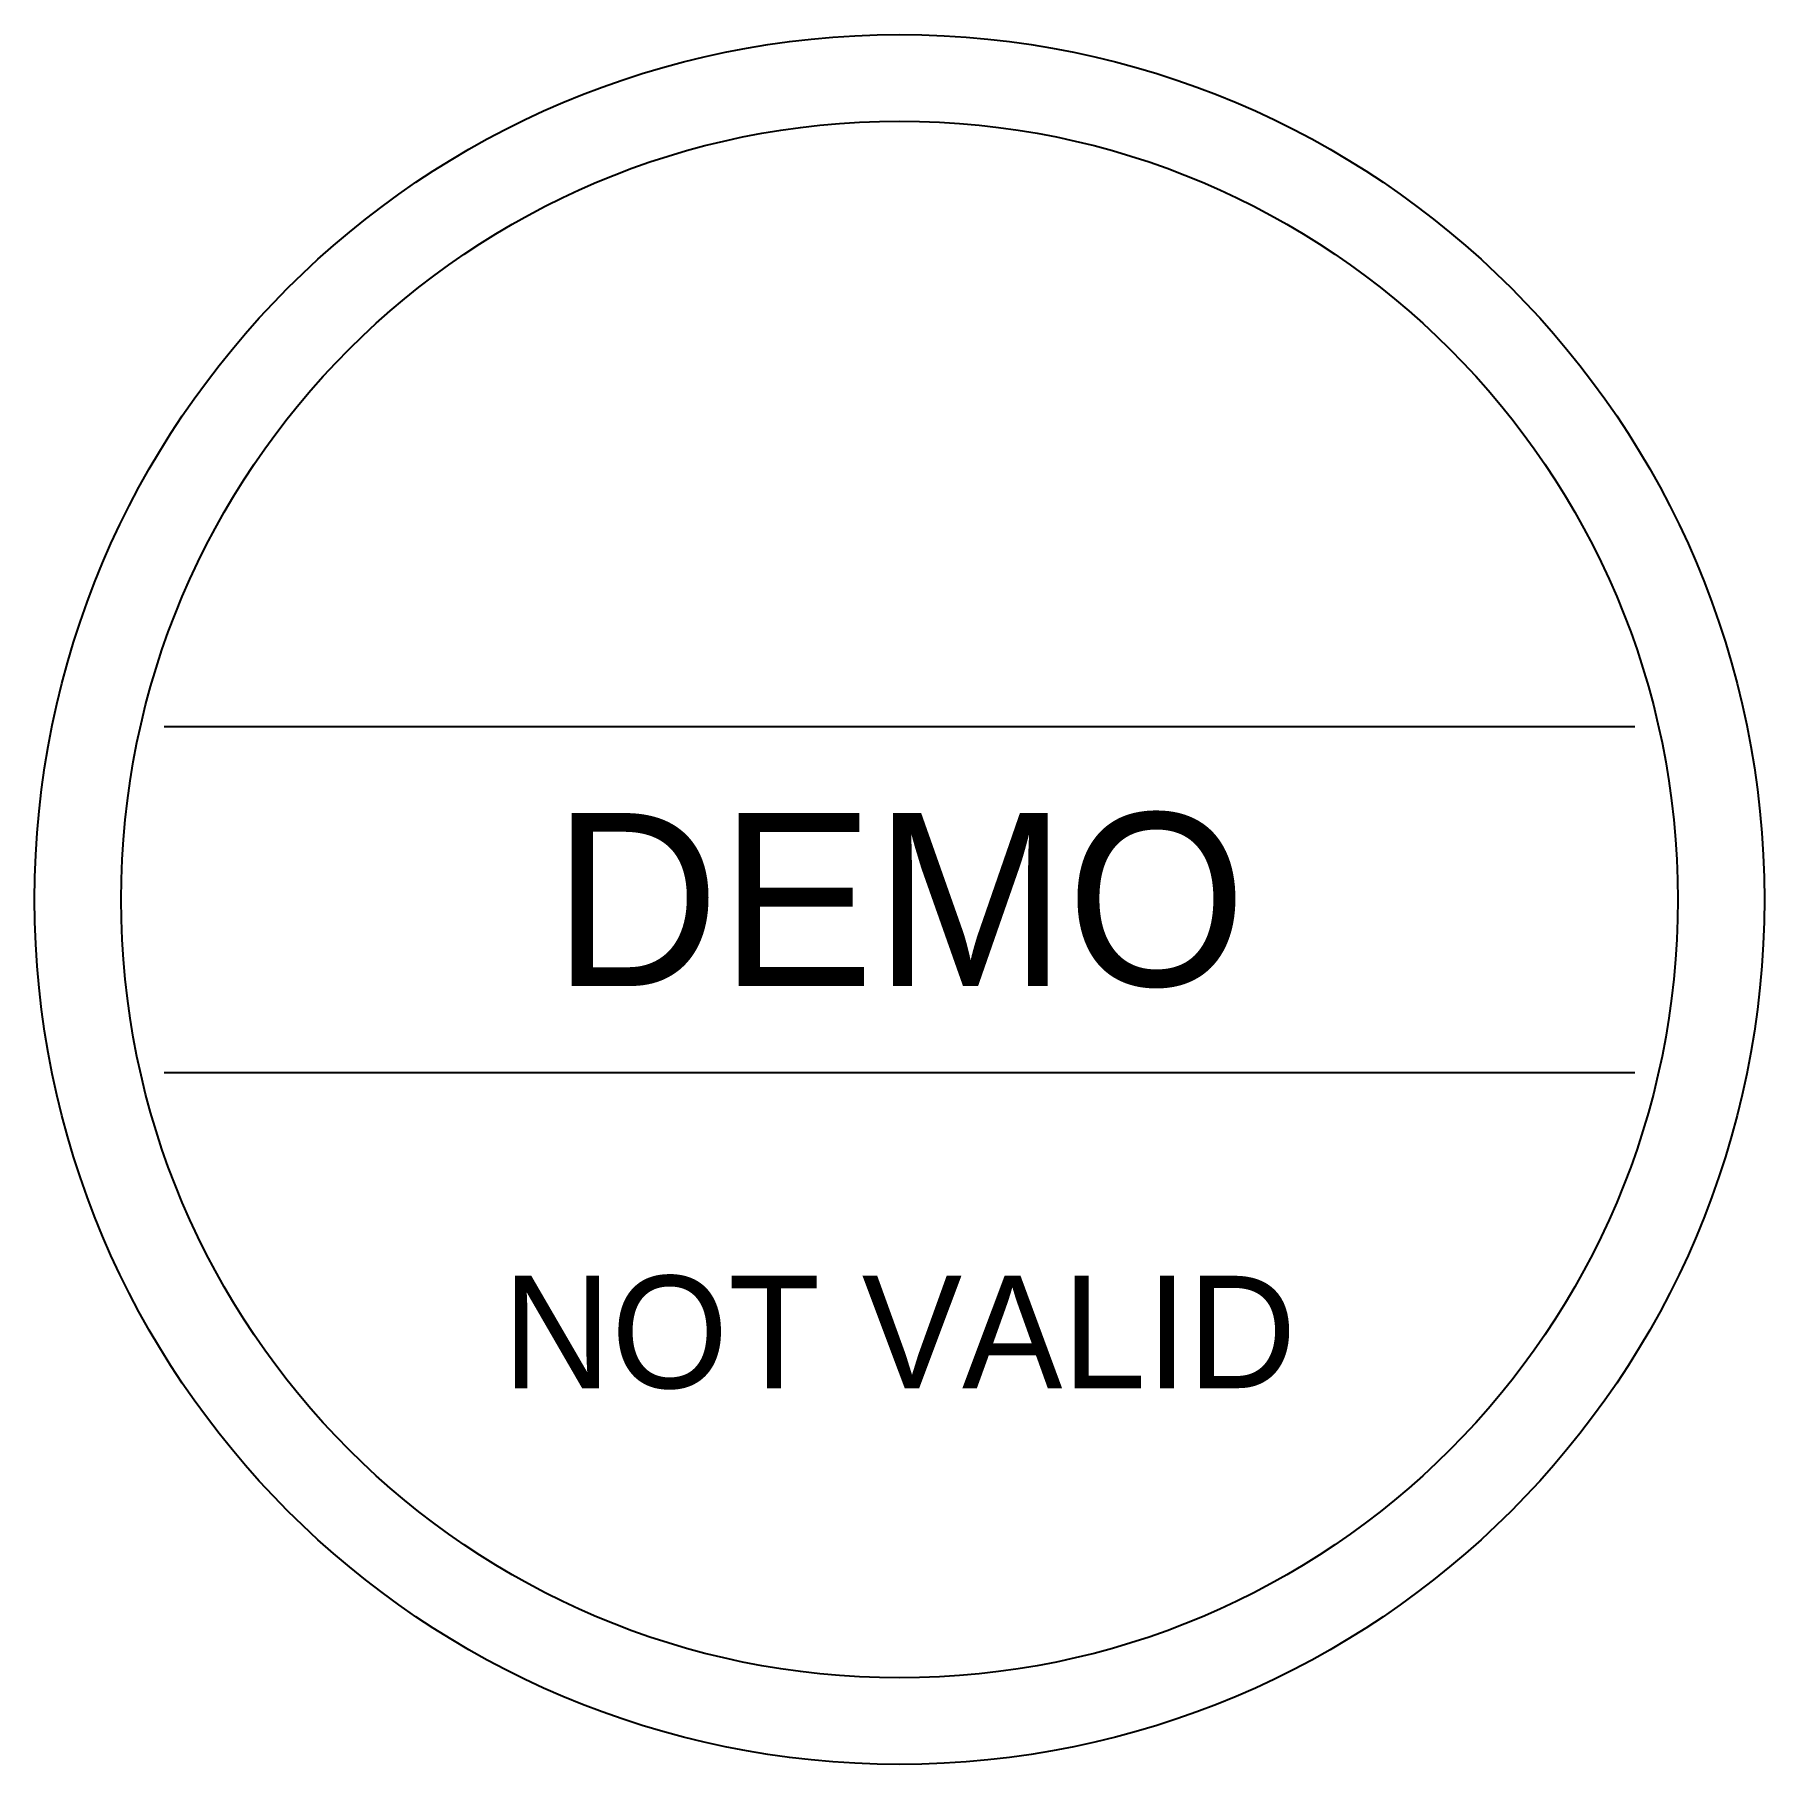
# Model space of a CAD drawing. Header units: millimetres. Extents: x -20 to 20, y -20 to 20.
import ezdxf
from ezdxf.enums import TextEntityAlignment as Align

# ---------------------------------------------------------------- set-up
doc = ezdxf.new("R2010")
doc.units = ezdxf.units.MM

msp = doc.modelspace()

# ---------------------------------------------------------------- linework, layer by layer
for p, q in [((-17, 4), (17, 4)), ((-17, -4), (17, -4))]:
    msp.add_line(p, q)
for radius in [20, 18]:
    msp.add_circle((0, 0), radius)

# ---------------------------------------------------------------- texts
for s, height, p in [('DEMO', 4, (0, 0)), ('NOT VALID', 2.6, (0, -10))]:
    msp.add_text(s, height=height).set_placement(p, align=Align.MIDDLE_CENTER)

doc.saveas('drawing.dxf')
